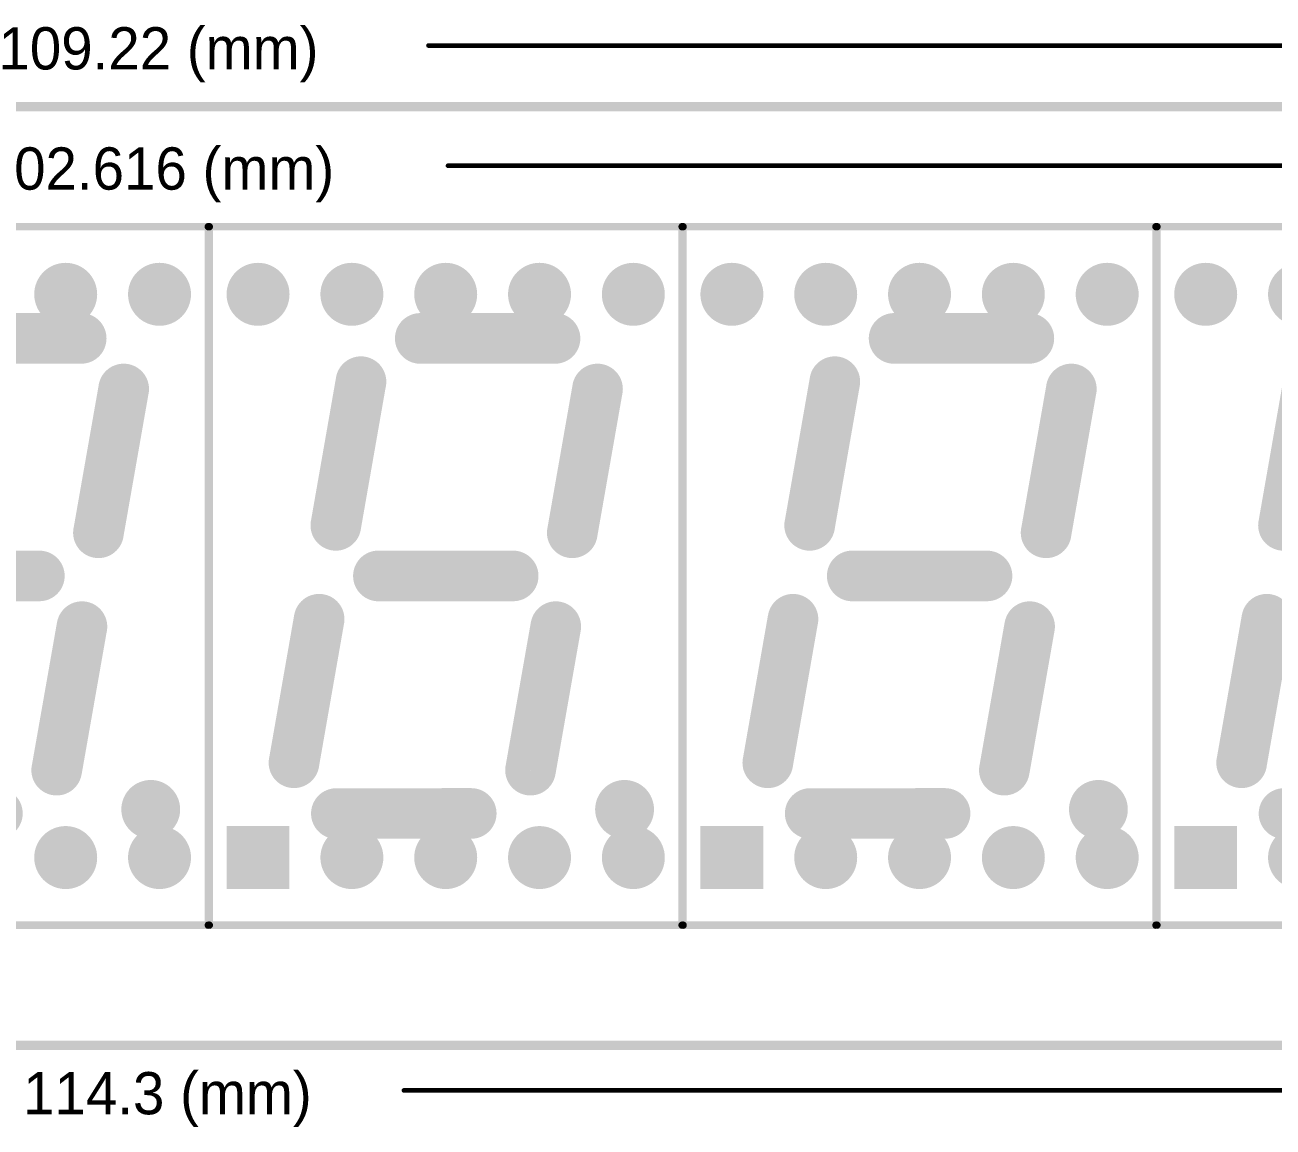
# Model space of a CAD drawing. Extents: x 12.54 to 17.22, y 8.73 to 12.6.
# Drawn here: x 14.687 to 16.017, y 8.731 to 9.905 of the extents above; entities that cross this region are included whole.
import ezdxf

# ---------------------------------------------------------------- set-up
doc = ezdxf.new("R2010")
doc.units = 0
doc.layers.get('0').update_dxf_attribs({"linetype": 'CONTINUOUS'})
for name, color, linetype in [('BOTTOMLAYER', 5, 'CONTINUOUS'), ('BOTTOMSOLDER', 6, 'CONTINUOUS'), ('KEEPOUTLAYER', 6, 'CONTINUOUS'), ('MULTILAYER', 9, 'CONTINUOUS'), ('TOPLAYER', 1, 'CONTINUOUS'), ('TOPOVERLAY', 2, 'CONTINUOUS'), ('TOPSOLDER', 216, 'CONTINUOUS')]:
    doc.layers.add(name, color=color, linetype=linetype)

# ---------------------------------------------------------------- blocks, each defined once
blk = doc.blocks.new('H_19')
at = {"layer": 'BOTTOMLAYER', "const_width": 0.0295}
for points in [[(-0.0148, 0.6, 1), (0.0148, 0.6, 1)], [(0.0852, 0.6, 1), (0.1148, 0.6, 1)], [(0.1852, 0.6, 1), (0.2148, 0.6, 1)], [(0.2852, 0.6, 1), (0.3148, 0.6, 1)], [(0.3852, 0.6, 1), (0.4148, 0.6, 1)], [(0.0852, 0, 1), (0.1148, 0, 1)], [(0.1852, 0, 1), (0.2148, 0, 1)], [(0.2852, 0, 1), (0.3148, 0, 1)], [(0.3852, 0, 1), (0.4148, 0, 1)]]:
    blk.add_lwpolyline(points, format="xyb", close=True, dxfattribs=at)
at = {"layer": 'BOTTOMLAYER'}
blk.add_solid([(0.0295, -0.0295), (0.0295, 0.0295), (-0.0295, -0.0295), (-0.0295, 0.0295)], dxfattribs=at)
at = {"layer": 'BOTTOMSOLDER', "const_width": 0.0335}
for points in [[(-0.0168, 0.6, 1), (0.0168, 0.6, 1)], [(0.0832, 0.6, 1), (0.1168, 0.6, 1)], [(0.1832, 0.6, 1), (0.2168, 0.6, 1)], [(0.2832, 0.6, 1), (0.3168, 0.6, 1)], [(0.3832, 0.6, 1), (0.4168, 0.6, 1)], [(0.0832, 0, 1), (0.1168, 0, 1)], [(0.1832, 0, 1), (0.2168, 0, 1)], [(0.2832, 0, 1), (0.3168, 0, 1)], [(0.3832, 0, 1), (0.4168, 0, 1)]]:
    blk.add_lwpolyline(points, format="xyb", close=True, dxfattribs=at)
at = {"layer": 'BOTTOMSOLDER'}
blk.add_solid([(0.0335, -0.0335), (0.0335, 0.0335), (-0.0335, -0.0335), (-0.0335, 0.0335)], dxfattribs=at)
at = {"layer": 'MULTILAYER', "const_width": 0.0295}
for points in [[(-0.0148, 0.6, 1), (0.0148, 0.6, 1)], [(0.0852, 0.6, 1), (0.1148, 0.6, 1)], [(0.1852, 0.6, 1), (0.2148, 0.6, 1)], [(0.2852, 0.6, 1), (0.3148, 0.6, 1)], [(0.3852, 0.6, 1), (0.4148, 0.6, 1)], [(0.0852, 0, 1), (0.1148, 0, 1)], [(0.1852, 0, 1), (0.2148, 0, 1)], [(0.2852, 0, 1), (0.3148, 0, 1)], [(0.3852, 0, 1), (0.4148, 0, 1)]]:
    blk.add_lwpolyline(points, format="xyb", close=True, dxfattribs=at)
at = {"layer": 'MULTILAYER'}
blk.add_solid([(0.0295, -0.0295), (0.0295, 0.0295), (-0.0295, -0.0295), (-0.0295, 0.0295)], dxfattribs=at)
at = {"layer": 'TOPLAYER', "const_width": 0.0295}
for points in [[(-0.0148, 0.6, 1), (0.0148, 0.6, 1)], [(0.0852, 0.6, 1), (0.1148, 0.6, 1)], [(0.1852, 0.6, 1), (0.2148, 0.6, 1)], [(0.2852, 0.6, 1), (0.3148, 0.6, 1)], [(0.3852, 0.6, 1), (0.4148, 0.6, 1)], [(0.0852, 0, 1), (0.1148, 0, 1)], [(0.1852, 0, 1), (0.2148, 0, 1)], [(0.2852, 0, 1), (0.3148, 0, 1)], [(0.3852, 0, 1), (0.4148, 0, 1)]]:
    blk.add_lwpolyline(points, format="xyb", close=True, dxfattribs=at)
at = {"layer": 'TOPLAYER'}
blk.add_solid([(0.0295, -0.0295), (0.0295, 0.0295), (-0.0295, -0.0295), (-0.0295, 0.0295)], dxfattribs=at)
at = {"layer": 'TOPOVERLAY'}
for points, const_width in [([(-0.052, -0.072), (-0.052, 0.672)], 0.00787), ([(-0.052, 0.672), (0.452, 0.672)], 0.00787), ([(0.452, -0.072), (0.452, 0.672)], 0.00787), ([(0.1729, 0.553), (0.3165, 0.553)], 0.0539), ([(0.0829, 0.3539), (0.1097, 0.5069)], 0.0539), ([(0.3349, 0.346), (0.3618, 0.4991)], 0.0539), ([(0.1283, 0.3), (0.272, 0.3)], 0.0539), ([(0.0383, 0.101), (0.0651, 0.2539)], 0.0539), ([(0.2904, 0.0931), (0.3173, 0.246)], 0.0539), ([(0.0835, 0.0469), (0.2272, 0.047)], 0.0539), ([(-0.052, -0.072), (0.452, -0.072)], 0.00787)]:
    blk.add_lwpolyline(points, dxfattribs=dict(at, const_width=const_width))
for points, const_width in [([(-0.0539, 0.672, 1), (-0.05, 0.672, 1)], 0.00394), ([(-0.0539, 0.672, 1), (-0.05, 0.672, 1)], 0.00394), ([(0.45, 0.672, 1), (0.4539, 0.672, 1)], 0.00394), ([(0.45, 0.672, 1), (0.4539, 0.672, 1)], 0.00394), ([(0.1594, 0.553, 1), (0.1864, 0.553, 1)], 0.027), ([(0.3031, 0.553, 1), (0.33, 0.553, 1)], 0.027), ([(0.0962, 0.5069, 1), (0.1232, 0.5069, 1)], 0.027), ([(0.3483, 0.4991, 1), (0.3753, 0.4991, 1)], 0.027), ([(0.0694, 0.3539, 1), (0.0964, 0.3539, 1)], 0.027), ([(0.3214, 0.346, 1), (0.3484, 0.346, 1)], 0.027), ([(0.1148, 0.3, 1), (0.1418, 0.3, 1)], 0.027), ([(0.2585, 0.3, 1), (0.2854, 0.3, 1)], 0.027), ([(0.0517, 0.2539, 1), (0.0786, 0.2539, 1)], 0.027), ([(0.3039, 0.246, 1), (0.3308, 0.246, 1)], 0.027), ([(0.0248, 0.101, 1), (0.0518, 0.101, 1)], 0.027), ([(0.2769, 0.0931, 1), (0.3038, 0.0931, 1)], 0.027), ([(0.4023, 0.0513, 1), (0.379, 0.0513, 1)], 0.0394), ([(0.07, 0.0469, 1), (0.097, 0.0469, 1)], 0.027), ([(0.2138, 0.047, 1), (0.2407, 0.047, 1)], 0.027), ([(0.3691, 0.0513, 1), (0.3888, 0.0513, 1)], 0.0197), ([(0.3924, 0.0513, 1), (0.4121, 0.0513, 1)], 0.0197), ([(-0.0539, -0.072, 1), (-0.05, -0.072, 1)], 0.00394), ([(-0.0539, -0.072, 1), (-0.05, -0.072, 1)], 0.00394), ([(0.45, -0.072, 1), (0.4539, -0.072, 1)], 0.00394), ([(0.45, -0.072, 1), (0.4539, -0.072, 1)], 0.00394)]:
    blk.add_lwpolyline(points, format="xyb", close=True, dxfattribs=dict(at, const_width=const_width))
at = {"layer": 'TOPSOLDER', "const_width": 0.0335}
for points in [[(-0.0168, 0.6, 1), (0.0168, 0.6, 1)], [(0.0832, 0.6, 1), (0.1168, 0.6, 1)], [(0.1832, 0.6, 1), (0.2168, 0.6, 1)], [(0.2832, 0.6, 1), (0.3168, 0.6, 1)], [(0.3832, 0.6, 1), (0.4168, 0.6, 1)], [(0.0832, 0, 1), (0.1168, 0, 1)], [(0.1832, 0, 1), (0.2168, 0, 1)], [(0.2832, 0, 1), (0.3168, 0, 1)], [(0.3832, 0, 1), (0.4168, 0, 1)]]:
    blk.add_lwpolyline(points, format="xyb", close=True, dxfattribs=at)
at = {"layer": 'TOPSOLDER'}
blk.add_solid([(0.0335, -0.0335), (0.0335, 0.0335), (-0.0335, -0.0335), (-0.0335, 0.0335)], dxfattribs=at)
blk = doc.blocks.new('H_20')
at = {"layer": 'BOTTOMLAYER', "const_width": 0.0295}
for points in [[(-0.0148, 0.6, 1), (0.0148, 0.6, 1)], [(0.0852, 0.6, 1), (0.1148, 0.6, 1)], [(0.1852, 0.6, 1), (0.2148, 0.6, 1)], [(0.2852, 0.6, 1), (0.3148, 0.6, 1)], [(0.3852, 0.6, 1), (0.4148, 0.6, 1)], [(0.0852, 0, 1), (0.1148, 0, 1)], [(0.1852, 0, 1), (0.2148, 0, 1)], [(0.2852, 0, 1), (0.3148, 0, 1)], [(0.3852, 0, 1), (0.4148, 0, 1)]]:
    blk.add_lwpolyline(points, format="xyb", close=True, dxfattribs=at)
at = {"layer": 'BOTTOMLAYER'}
blk.add_solid([(0.0295, -0.0295), (0.0295, 0.0295), (-0.0295, -0.0295), (-0.0295, 0.0295)], dxfattribs=at)
at = {"layer": 'BOTTOMSOLDER', "const_width": 0.0335}
for points in [[(-0.0168, 0.6, 1), (0.0168, 0.6, 1)], [(0.0832, 0.6, 1), (0.1168, 0.6, 1)], [(0.1832, 0.6, 1), (0.2168, 0.6, 1)], [(0.2832, 0.6, 1), (0.3168, 0.6, 1)], [(0.3832, 0.6, 1), (0.4168, 0.6, 1)], [(0.0832, 0, 1), (0.1168, 0, 1)], [(0.1832, 0, 1), (0.2168, 0, 1)], [(0.2832, 0, 1), (0.3168, 0, 1)], [(0.3832, 0, 1), (0.4168, 0, 1)]]:
    blk.add_lwpolyline(points, format="xyb", close=True, dxfattribs=at)
at = {"layer": 'BOTTOMSOLDER'}
blk.add_solid([(0.0335, -0.0335), (0.0335, 0.0335), (-0.0335, -0.0335), (-0.0335, 0.0335)], dxfattribs=at)
at = {"layer": 'MULTILAYER', "const_width": 0.0295}
for points in [[(-0.0148, 0.6, 1), (0.0148, 0.6, 1)], [(0.0852, 0.6, 1), (0.1148, 0.6, 1)], [(0.1852, 0.6, 1), (0.2148, 0.6, 1)], [(0.2852, 0.6, 1), (0.3148, 0.6, 1)], [(0.3852, 0.6, 1), (0.4148, 0.6, 1)], [(0.0852, 0, 1), (0.1148, 0, 1)], [(0.1852, 0, 1), (0.2148, 0, 1)], [(0.2852, 0, 1), (0.3148, 0, 1)], [(0.3852, 0, 1), (0.4148, 0, 1)]]:
    blk.add_lwpolyline(points, format="xyb", close=True, dxfattribs=at)
at = {"layer": 'MULTILAYER'}
blk.add_solid([(0.0295, -0.0295), (0.0295, 0.0295), (-0.0295, -0.0295), (-0.0295, 0.0295)], dxfattribs=at)
at = {"layer": 'TOPLAYER', "const_width": 0.0295}
for points in [[(-0.0148, 0.6, 1), (0.0148, 0.6, 1)], [(0.0852, 0.6, 1), (0.1148, 0.6, 1)], [(0.1852, 0.6, 1), (0.2148, 0.6, 1)], [(0.2852, 0.6, 1), (0.3148, 0.6, 1)], [(0.3852, 0.6, 1), (0.4148, 0.6, 1)], [(0.0852, 0, 1), (0.1148, 0, 1)], [(0.1852, 0, 1), (0.2148, 0, 1)], [(0.2852, 0, 1), (0.3148, 0, 1)], [(0.3852, 0, 1), (0.4148, 0, 1)]]:
    blk.add_lwpolyline(points, format="xyb", close=True, dxfattribs=at)
at = {"layer": 'TOPLAYER'}
blk.add_solid([(0.0295, -0.0295), (0.0295, 0.0295), (-0.0295, -0.0295), (-0.0295, 0.0295)], dxfattribs=at)
at = {"layer": 'TOPOVERLAY'}
for points, const_width in [([(-0.052, -0.072), (-0.052, 0.672)], 0.00787), ([(-0.052, 0.672), (0.452, 0.672)], 0.00787), ([(0.452, -0.072), (0.452, 0.672)], 0.00787), ([(0.1729, 0.553), (0.3165, 0.553)], 0.0539), ([(0.0829, 0.3539), (0.1097, 0.5069)], 0.0539), ([(0.3349, 0.346), (0.3618, 0.4991)], 0.0539), ([(0.1283, 0.3), (0.272, 0.3)], 0.0539), ([(0.0383, 0.101), (0.0651, 0.2539)], 0.0539), ([(0.2904, 0.0931), (0.3173, 0.246)], 0.0539), ([(0.0835, 0.0469), (0.2272, 0.047)], 0.0539), ([(-0.052, -0.072), (0.452, -0.072)], 0.00787)]:
    blk.add_lwpolyline(points, dxfattribs=dict(at, const_width=const_width))
for points, const_width in [([(-0.0539, 0.672, 1), (-0.05, 0.672, 1)], 0.00394), ([(-0.0539, 0.672, 1), (-0.05, 0.672, 1)], 0.00394), ([(0.45, 0.672, 1), (0.4539, 0.672, 1)], 0.00394), ([(0.45, 0.672, 1), (0.4539, 0.672, 1)], 0.00394), ([(0.1594, 0.553, 1), (0.1864, 0.553, 1)], 0.027), ([(0.3031, 0.553, 1), (0.33, 0.553, 1)], 0.027), ([(0.0962, 0.5069, 1), (0.1232, 0.5069, 1)], 0.027), ([(0.3483, 0.4991, 1), (0.3753, 0.4991, 1)], 0.027), ([(0.0694, 0.3539, 1), (0.0964, 0.3539, 1)], 0.027), ([(0.3214, 0.346, 1), (0.3484, 0.346, 1)], 0.027), ([(0.1148, 0.3, 1), (0.1418, 0.3, 1)], 0.027), ([(0.2585, 0.3, 1), (0.2854, 0.3, 1)], 0.027), ([(0.0517, 0.2539, 1), (0.0786, 0.2539, 1)], 0.027), ([(0.3039, 0.246, 1), (0.3308, 0.246, 1)], 0.027), ([(0.0248, 0.101, 1), (0.0518, 0.101, 1)], 0.027), ([(0.2769, 0.0931, 1), (0.3038, 0.0931, 1)], 0.027), ([(0.4023, 0.0513, 1), (0.379, 0.0513, 1)], 0.0394), ([(0.07, 0.0469, 1), (0.097, 0.0469, 1)], 0.027), ([(0.2138, 0.047, 1), (0.2407, 0.047, 1)], 0.027), ([(0.3691, 0.0513, 1), (0.3888, 0.0513, 1)], 0.0197), ([(0.3924, 0.0513, 1), (0.4121, 0.0513, 1)], 0.0197), ([(-0.0539, -0.072, 1), (-0.05, -0.072, 1)], 0.00394), ([(-0.0539, -0.072, 1), (-0.05, -0.072, 1)], 0.00394), ([(0.45, -0.072, 1), (0.4539, -0.072, 1)], 0.00394), ([(0.45, -0.072, 1), (0.4539, -0.072, 1)], 0.00394)]:
    blk.add_lwpolyline(points, format="xyb", close=True, dxfattribs=dict(at, const_width=const_width))
at = {"layer": 'TOPSOLDER', "const_width": 0.0335}
for points in [[(-0.0168, 0.6, 1), (0.0168, 0.6, 1)], [(0.0832, 0.6, 1), (0.1168, 0.6, 1)], [(0.1832, 0.6, 1), (0.2168, 0.6, 1)], [(0.2832, 0.6, 1), (0.3168, 0.6, 1)], [(0.3832, 0.6, 1), (0.4168, 0.6, 1)], [(0.0832, 0, 1), (0.1168, 0, 1)], [(0.1832, 0, 1), (0.2168, 0, 1)], [(0.2832, 0, 1), (0.3168, 0, 1)], [(0.3832, 0, 1), (0.4168, 0, 1)]]:
    blk.add_lwpolyline(points, format="xyb", close=True, dxfattribs=at)
at = {"layer": 'TOPSOLDER'}
blk.add_solid([(0.0335, -0.0335), (0.0335, 0.0335), (-0.0335, -0.0335), (-0.0335, 0.0335)], dxfattribs=at)
blk = doc.blocks.new('H_21')
at = {"layer": 'BOTTOMLAYER', "const_width": 0.0295}
for points in [[(-0.0148, 0.6, 1), (0.0148, 0.6, 1)], [(0.0852, 0.6, 1), (0.1148, 0.6, 1)], [(0.1852, 0.6, 1), (0.2148, 0.6, 1)], [(0.2852, 0.6, 1), (0.3148, 0.6, 1)], [(0.3852, 0.6, 1), (0.4148, 0.6, 1)], [(0.0852, 0, 1), (0.1148, 0, 1)], [(0.1852, 0, 1), (0.2148, 0, 1)], [(0.2852, 0, 1), (0.3148, 0, 1)], [(0.3852, 0, 1), (0.4148, 0, 1)]]:
    blk.add_lwpolyline(points, format="xyb", close=True, dxfattribs=at)
at = {"layer": 'BOTTOMLAYER'}
blk.add_solid([(0.0295, -0.0295), (0.0295, 0.0295), (-0.0295, -0.0295), (-0.0295, 0.0295)], dxfattribs=at)
at = {"layer": 'BOTTOMSOLDER', "const_width": 0.0335}
for points in [[(-0.0168, 0.6, 1), (0.0168, 0.6, 1)], [(0.0832, 0.6, 1), (0.1168, 0.6, 1)], [(0.1832, 0.6, 1), (0.2168, 0.6, 1)], [(0.2832, 0.6, 1), (0.3168, 0.6, 1)], [(0.3832, 0.6, 1), (0.4168, 0.6, 1)], [(0.0832, 0, 1), (0.1168, 0, 1)], [(0.1832, 0, 1), (0.2168, 0, 1)], [(0.2832, 0, 1), (0.3168, 0, 1)], [(0.3832, 0, 1), (0.4168, 0, 1)]]:
    blk.add_lwpolyline(points, format="xyb", close=True, dxfattribs=at)
at = {"layer": 'BOTTOMSOLDER'}
blk.add_solid([(0.0335, -0.0335), (0.0335, 0.0335), (-0.0335, -0.0335), (-0.0335, 0.0335)], dxfattribs=at)
at = {"layer": 'MULTILAYER', "const_width": 0.0295}
for points in [[(-0.0148, 0.6, 1), (0.0148, 0.6, 1)], [(0.0852, 0.6, 1), (0.1148, 0.6, 1)], [(0.1852, 0.6, 1), (0.2148, 0.6, 1)], [(0.2852, 0.6, 1), (0.3148, 0.6, 1)], [(0.3852, 0.6, 1), (0.4148, 0.6, 1)], [(0.0852, 0, 1), (0.1148, 0, 1)], [(0.1852, 0, 1), (0.2148, 0, 1)], [(0.2852, 0, 1), (0.3148, 0, 1)], [(0.3852, 0, 1), (0.4148, 0, 1)]]:
    blk.add_lwpolyline(points, format="xyb", close=True, dxfattribs=at)
at = {"layer": 'MULTILAYER'}
blk.add_solid([(0.0295, -0.0295), (0.0295, 0.0295), (-0.0295, -0.0295), (-0.0295, 0.0295)], dxfattribs=at)
at = {"layer": 'TOPLAYER', "const_width": 0.0295}
for points in [[(-0.0148, 0.6, 1), (0.0148, 0.6, 1)], [(0.0852, 0.6, 1), (0.1148, 0.6, 1)], [(0.1852, 0.6, 1), (0.2148, 0.6, 1)], [(0.2852, 0.6, 1), (0.3148, 0.6, 1)], [(0.3852, 0.6, 1), (0.4148, 0.6, 1)], [(0.0852, 0, 1), (0.1148, 0, 1)], [(0.1852, 0, 1), (0.2148, 0, 1)], [(0.2852, 0, 1), (0.3148, 0, 1)], [(0.3852, 0, 1), (0.4148, 0, 1)]]:
    blk.add_lwpolyline(points, format="xyb", close=True, dxfattribs=at)
at = {"layer": 'TOPLAYER'}
blk.add_solid([(0.0295, -0.0295), (0.0295, 0.0295), (-0.0295, -0.0295), (-0.0295, 0.0295)], dxfattribs=at)
at = {"layer": 'TOPOVERLAY'}
for points, const_width in [([(-0.052, -0.072), (-0.052, 0.672)], 0.00787), ([(-0.052, 0.672), (0.452, 0.672)], 0.00787), ([(0.452, -0.072), (0.452, 0.672)], 0.00787), ([(0.1729, 0.553), (0.3165, 0.553)], 0.0539), ([(0.0829, 0.3539), (0.1097, 0.5069)], 0.0539), ([(0.3349, 0.346), (0.3618, 0.4991)], 0.0539), ([(0.1283, 0.3), (0.272, 0.3)], 0.0539), ([(0.0383, 0.101), (0.0651, 0.2539)], 0.0539), ([(0.2904, 0.0931), (0.3173, 0.246)], 0.0539), ([(0.0835, 0.0469), (0.2272, 0.047)], 0.0539), ([(-0.052, -0.072), (0.452, -0.072)], 0.00787)]:
    blk.add_lwpolyline(points, dxfattribs=dict(at, const_width=const_width))
for points, const_width in [([(-0.0539, 0.672, 1), (-0.05, 0.672, 1)], 0.00394), ([(-0.0539, 0.672, 1), (-0.05, 0.672, 1)], 0.00394), ([(0.45, 0.672, 1), (0.4539, 0.672, 1)], 0.00394), ([(0.45, 0.672, 1), (0.4539, 0.672, 1)], 0.00394), ([(0.1594, 0.553, 1), (0.1864, 0.553, 1)], 0.027), ([(0.3031, 0.553, 1), (0.33, 0.553, 1)], 0.027), ([(0.0962, 0.5069, 1), (0.1232, 0.5069, 1)], 0.027), ([(0.3483, 0.4991, 1), (0.3753, 0.4991, 1)], 0.027), ([(0.0694, 0.3539, 1), (0.0964, 0.3539, 1)], 0.027), ([(0.3214, 0.346, 1), (0.3484, 0.346, 1)], 0.027), ([(0.1148, 0.3, 1), (0.1418, 0.3, 1)], 0.027), ([(0.2585, 0.3, 1), (0.2854, 0.3, 1)], 0.027), ([(0.0517, 0.2539, 1), (0.0786, 0.2539, 1)], 0.027), ([(0.3039, 0.246, 1), (0.3308, 0.246, 1)], 0.027), ([(0.0248, 0.101, 1), (0.0518, 0.101, 1)], 0.027), ([(0.2769, 0.0931, 1), (0.3038, 0.0931, 1)], 0.027), ([(0.4023, 0.0513, 1), (0.379, 0.0513, 1)], 0.0394), ([(0.07, 0.0469, 1), (0.097, 0.0469, 1)], 0.027), ([(0.2138, 0.047, 1), (0.2407, 0.047, 1)], 0.027), ([(0.3691, 0.0513, 1), (0.3888, 0.0513, 1)], 0.0197), ([(0.3924, 0.0513, 1), (0.4121, 0.0513, 1)], 0.0197), ([(-0.0539, -0.072, 1), (-0.05, -0.072, 1)], 0.00394), ([(-0.0539, -0.072, 1), (-0.05, -0.072, 1)], 0.00394), ([(0.45, -0.072, 1), (0.4539, -0.072, 1)], 0.00394), ([(0.45, -0.072, 1), (0.4539, -0.072, 1)], 0.00394)]:
    blk.add_lwpolyline(points, format="xyb", close=True, dxfattribs=dict(at, const_width=const_width))
at = {"layer": 'TOPSOLDER', "const_width": 0.0335}
for points in [[(-0.0168, 0.6, 1), (0.0168, 0.6, 1)], [(0.0832, 0.6, 1), (0.1168, 0.6, 1)], [(0.1832, 0.6, 1), (0.2168, 0.6, 1)], [(0.2832, 0.6, 1), (0.3168, 0.6, 1)], [(0.3832, 0.6, 1), (0.4168, 0.6, 1)], [(0.0832, 0, 1), (0.1168, 0, 1)], [(0.1832, 0, 1), (0.2168, 0, 1)], [(0.2832, 0, 1), (0.3168, 0, 1)], [(0.3832, 0, 1), (0.4168, 0, 1)]]:
    blk.add_lwpolyline(points, format="xyb", close=True, dxfattribs=at)
at = {"layer": 'TOPSOLDER'}
blk.add_solid([(0.0335, -0.0335), (0.0335, 0.0335), (-0.0335, -0.0335), (-0.0335, 0.0335)], dxfattribs=at)
blk = doc.blocks.new('H_22')
at = {"layer": 'BOTTOMLAYER', "const_width": 0.0295}
for points in [[(-0.0148, 0.6, 1), (0.0148, 0.6, 1)], [(0.0852, 0.6, 1), (0.1148, 0.6, 1)], [(0.1852, 0.6, 1), (0.2148, 0.6, 1)], [(0.2852, 0.6, 1), (0.3148, 0.6, 1)], [(0.3852, 0.6, 1), (0.4148, 0.6, 1)], [(0.0852, 0, 1), (0.1148, 0, 1)], [(0.1852, 0, 1), (0.2148, 0, 1)], [(0.2852, 0, 1), (0.3148, 0, 1)], [(0.3852, 0, 1), (0.4148, 0, 1)]]:
    blk.add_lwpolyline(points, format="xyb", close=True, dxfattribs=at)
at = {"layer": 'BOTTOMLAYER'}
blk.add_solid([(0.0295, -0.0295), (0.0295, 0.0295), (-0.0295, -0.0295), (-0.0295, 0.0295)], dxfattribs=at)
at = {"layer": 'BOTTOMSOLDER', "const_width": 0.0335}
for points in [[(-0.0168, 0.6, 1), (0.0168, 0.6, 1)], [(0.0832, 0.6, 1), (0.1168, 0.6, 1)], [(0.1832, 0.6, 1), (0.2168, 0.6, 1)], [(0.2832, 0.6, 1), (0.3168, 0.6, 1)], [(0.3832, 0.6, 1), (0.4168, 0.6, 1)], [(0.0832, 0, 1), (0.1168, 0, 1)], [(0.1832, 0, 1), (0.2168, 0, 1)], [(0.2832, 0, 1), (0.3168, 0, 1)], [(0.3832, 0, 1), (0.4168, 0, 1)]]:
    blk.add_lwpolyline(points, format="xyb", close=True, dxfattribs=at)
at = {"layer": 'BOTTOMSOLDER'}
blk.add_solid([(0.0335, -0.0335), (0.0335, 0.0335), (-0.0335, -0.0335), (-0.0335, 0.0335)], dxfattribs=at)
at = {"layer": 'MULTILAYER', "const_width": 0.0295}
for points in [[(-0.0148, 0.6, 1), (0.0148, 0.6, 1)], [(0.0852, 0.6, 1), (0.1148, 0.6, 1)], [(0.1852, 0.6, 1), (0.2148, 0.6, 1)], [(0.2852, 0.6, 1), (0.3148, 0.6, 1)], [(0.3852, 0.6, 1), (0.4148, 0.6, 1)], [(0.0852, 0, 1), (0.1148, 0, 1)], [(0.1852, 0, 1), (0.2148, 0, 1)], [(0.2852, 0, 1), (0.3148, 0, 1)], [(0.3852, 0, 1), (0.4148, 0, 1)]]:
    blk.add_lwpolyline(points, format="xyb", close=True, dxfattribs=at)
at = {"layer": 'MULTILAYER'}
blk.add_solid([(0.0295, -0.0295), (0.0295, 0.0295), (-0.0295, -0.0295), (-0.0295, 0.0295)], dxfattribs=at)
at = {"layer": 'TOPLAYER', "const_width": 0.0295}
for points in [[(-0.0148, 0.6, 1), (0.0148, 0.6, 1)], [(0.0852, 0.6, 1), (0.1148, 0.6, 1)], [(0.1852, 0.6, 1), (0.2148, 0.6, 1)], [(0.2852, 0.6, 1), (0.3148, 0.6, 1)], [(0.3852, 0.6, 1), (0.4148, 0.6, 1)], [(0.0852, 0, 1), (0.1148, 0, 1)], [(0.1852, 0, 1), (0.2148, 0, 1)], [(0.2852, 0, 1), (0.3148, 0, 1)], [(0.3852, 0, 1), (0.4148, 0, 1)]]:
    blk.add_lwpolyline(points, format="xyb", close=True, dxfattribs=at)
at = {"layer": 'TOPLAYER'}
blk.add_solid([(0.0295, -0.0295), (0.0295, 0.0295), (-0.0295, -0.0295), (-0.0295, 0.0295)], dxfattribs=at)
at = {"layer": 'TOPOVERLAY'}
for points, const_width in [([(-0.052, -0.072), (-0.052, 0.672)], 0.00787), ([(-0.052, 0.672), (0.452, 0.672)], 0.00787), ([(0.452, -0.072), (0.452, 0.672)], 0.00787), ([(0.1729, 0.553), (0.3165, 0.553)], 0.0539), ([(0.0829, 0.3539), (0.1097, 0.5069)], 0.0539), ([(0.3349, 0.346), (0.3618, 0.4991)], 0.0539), ([(0.1283, 0.3), (0.272, 0.3)], 0.0539), ([(0.0383, 0.101), (0.0651, 0.2539)], 0.0539), ([(0.2904, 0.0931), (0.3173, 0.246)], 0.0539), ([(0.0835, 0.0469), (0.2272, 0.047)], 0.0539), ([(-0.052, -0.072), (0.452, -0.072)], 0.00787)]:
    blk.add_lwpolyline(points, dxfattribs=dict(at, const_width=const_width))
for points, const_width in [([(-0.0539, 0.672, 1), (-0.05, 0.672, 1)], 0.00394), ([(-0.0539, 0.672, 1), (-0.05, 0.672, 1)], 0.00394), ([(0.45, 0.672, 1), (0.4539, 0.672, 1)], 0.00394), ([(0.45, 0.672, 1), (0.4539, 0.672, 1)], 0.00394), ([(0.1594, 0.553, 1), (0.1864, 0.553, 1)], 0.027), ([(0.3031, 0.553, 1), (0.33, 0.553, 1)], 0.027), ([(0.0962, 0.5069, 1), (0.1232, 0.5069, 1)], 0.027), ([(0.3483, 0.4991, 1), (0.3753, 0.4991, 1)], 0.027), ([(0.0694, 0.3539, 1), (0.0964, 0.3539, 1)], 0.027), ([(0.3214, 0.346, 1), (0.3484, 0.346, 1)], 0.027), ([(0.1148, 0.3, 1), (0.1418, 0.3, 1)], 0.027), ([(0.2585, 0.3, 1), (0.2854, 0.3, 1)], 0.027), ([(0.0517, 0.2539, 1), (0.0786, 0.2539, 1)], 0.027), ([(0.3039, 0.246, 1), (0.3308, 0.246, 1)], 0.027), ([(0.0248, 0.101, 1), (0.0518, 0.101, 1)], 0.027), ([(0.2769, 0.0931, 1), (0.3038, 0.0931, 1)], 0.027), ([(0.4023, 0.0513, 1), (0.379, 0.0513, 1)], 0.0394), ([(0.07, 0.0469, 1), (0.097, 0.0469, 1)], 0.027), ([(0.2138, 0.047, 1), (0.2407, 0.047, 1)], 0.027), ([(0.3691, 0.0513, 1), (0.3888, 0.0513, 1)], 0.0197), ([(0.3924, 0.0513, 1), (0.4121, 0.0513, 1)], 0.0197), ([(-0.0539, -0.072, 1), (-0.05, -0.072, 1)], 0.00394), ([(-0.0539, -0.072, 1), (-0.05, -0.072, 1)], 0.00394), ([(0.45, -0.072, 1), (0.4539, -0.072, 1)], 0.00394), ([(0.45, -0.072, 1), (0.4539, -0.072, 1)], 0.00394)]:
    blk.add_lwpolyline(points, format="xyb", close=True, dxfattribs=dict(at, const_width=const_width))
at = {"layer": 'TOPSOLDER', "const_width": 0.0335}
for points in [[(-0.0168, 0.6, 1), (0.0168, 0.6, 1)], [(0.0832, 0.6, 1), (0.1168, 0.6, 1)], [(0.1832, 0.6, 1), (0.2168, 0.6, 1)], [(0.2832, 0.6, 1), (0.3168, 0.6, 1)], [(0.3832, 0.6, 1), (0.4168, 0.6, 1)], [(0.0832, 0, 1), (0.1168, 0, 1)], [(0.1832, 0, 1), (0.2168, 0, 1)], [(0.2832, 0, 1), (0.3168, 0, 1)], [(0.3832, 0, 1), (0.4168, 0, 1)]]:
    blk.add_lwpolyline(points, format="xyb", close=True, dxfattribs=at)
at = {"layer": 'TOPSOLDER'}
blk.add_solid([(0.0335, -0.0335), (0.0335, 0.0335), (-0.0335, -0.0335), (-0.0335, 0.0335)], dxfattribs=at)

msp = doc.modelspace()

# ---------------------------------------------------------------- linework, layer by layer
at = {"layer": 'KEEPOUTLAYER', "const_width": 0.01}
for points in [[(12.733, 9.818), (17.033, 9.818)], [(12.733, 8.818), (17.033, 8.818)]]:
    msp.add_lwpolyline(points, dxfattribs=at)
at = {"layer": 'TOPLAYER', "const_width": 0.00492}
for points in [[(15.1172, 9.883), (17.033, 9.883)], [(15.1379, 9.755), (16.905, 9.755)], [(15.0909, 8.77), (17.133, 8.77)]]:
    msp.add_lwpolyline(points, dxfattribs=at)
at = {"layer": 'TOPLAYER', "const_width": 0.00246}
for points in [[(15.1159, 9.883, 1), (15.1184, 9.883, 1)], [(15.1367, 9.755, 1), (15.1392, 9.755, 1)], [(15.0897, 8.77, 1), (15.0922, 8.77, 1)]]:
    msp.add_lwpolyline(points, format="xyb", close=True, dxfattribs=at)

# ---------------------------------------------------------------- block references
for name, p in [('H_22', (14.4305, 9.018)), ('H_21', (14.9355, 9.018)), ('H_20', (15.4405, 9.018)), ('H_19', (15.9455, 9.018))]:
    msp.add_blockref(name, p)

# ---------------------------------------------------------------- texts
at = {"layer": 'TOPLAYER'}
for s, p in [('109.22 (mm)', (14.6588, 9.8575)), ('102.616 (mm)', (14.6421, 9.7295)), ('114.3 (mm)', (14.6851, 8.7445))]:
    msp.add_text(s, height=0.045, dxfattribs=at).set_placement(p)

doc.saveas('drawing.dxf')
